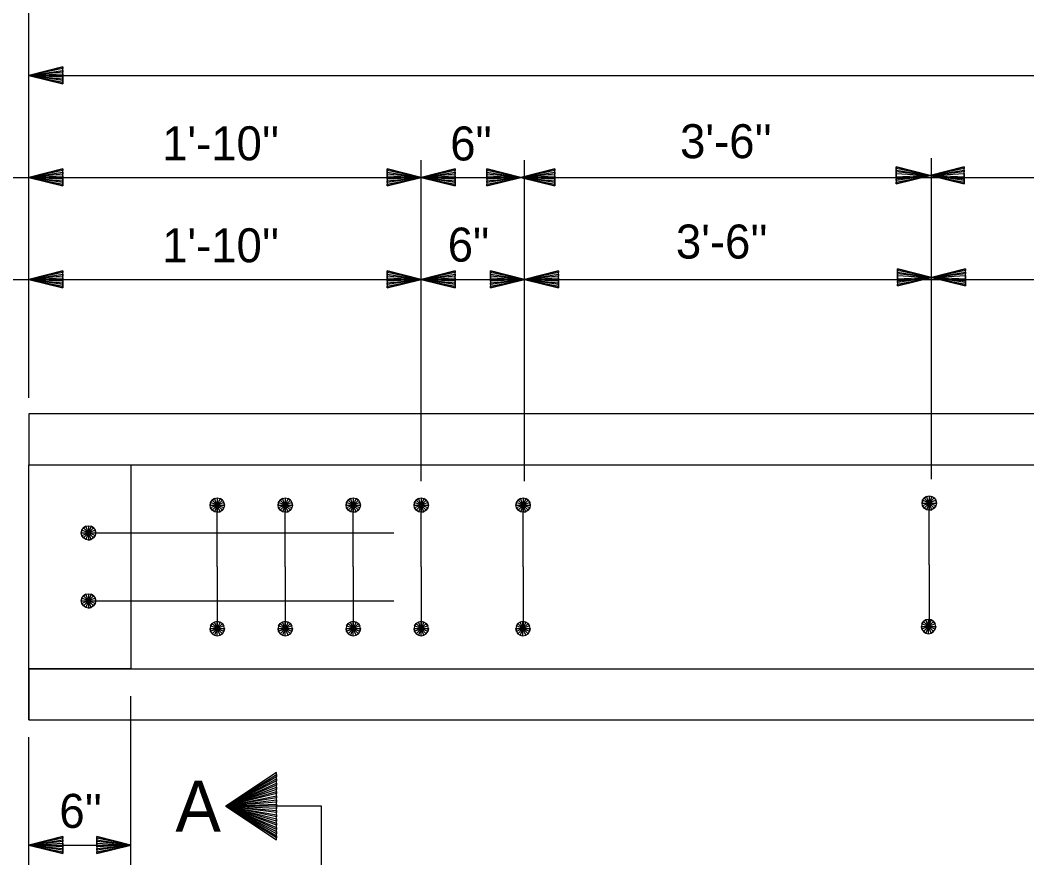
# Model space of a CAD drawing. Extents: x 0 to 34.7, y 0 to 24.5.
# Drawn here: x 3.277 to 6.979, y 6.121 to 9.201 of the extents above; entities that cross this region are included whole.
import ezdxf

# ---------------------------------------------------------------- set-up
doc = ezdxf.new("R2010")
doc.units = 0
for name, color, linetype in [('Dimension Lines', 7, 'Continuous'), ('Rebar Lines', 7, 'Continuous'), ('Sup Concrete Girder Lines', 7, 'Continuous'), ('Text', 7, 'Continuous')]:
    doc.layers.add(name, color=color, linetype=linetype)

msp = doc.modelspace()

# ---------------------------------------------------------------- linework, layer by layer
at = {"layer": 'Dimension Lines'}
for p, q in [((3.309, 7.8125), (3.309, 9.4435)), ((3.309, 8.998), (17.0953, 8.998)), ((4.7523, 7.506), (4.7523, 8.686)), ((5.1319, 7.506), (5.1319, 8.686)), ((6.6283, 7.5136), (6.6283, 8.6937)), ((1.4542, 8.623), (4.7523, 8.623)), ((4.7523, 8.623), (5.3148, 8.623)), ((5.3148, 8.623), (15.0895, 8.623)), ((1.4542, 8.248), (4.7523, 8.248)), ((4.7523, 8.248), (5.3148, 8.248)), ((5.3148, 8.248), (15.0895, 8.248)), ((3.684, 5.6914), (3.684, 6.7158)), ((3.309, 5.4101), (3.309, 6.5653)), ((3.309, 6.1681), (3.684, 6.1681))]:
    msp.add_line(p, q, dxfattribs=at)
for points in [[(3.434, 8.998), (3.434, 8.9918), (3.309, 8.998), (3.434, 8.9855), (3.434, 8.9793), (3.309, 8.998), (3.434, 8.973), (3.434, 8.9668), (3.309, 8.998), (3.434, 9.0293), (3.434, 9.023), (3.309, 8.998), (3.434, 9.0168), (3.434, 9.0105), (3.309, 8.998), (3.434, 9.0043), (3.434, 8.9668), (3.434, 9.0293), (3.309, 8.998), (3.434, 8.9668)], [(6.4988, 8.6306), (6.4988, 8.6369), (6.6238, 8.6306), (6.4988, 8.6431), (6.4988, 8.6494), (6.6238, 8.6306), (6.4988, 8.6556), (6.4988, 8.6619), (6.6238, 8.6306), (6.4988, 8.5994), (6.4988, 8.6056), (6.6238, 8.6306), (6.4988, 8.6119), (6.4988, 8.6181), (6.6238, 8.6306), (6.4988, 8.6244), (6.4988, 8.6619), (6.4988, 8.5994), (6.6238, 8.6306), (6.4988, 8.6619)], [(6.7488, 8.6306), (6.7488, 8.6244), (6.6238, 8.6306), (6.7488, 8.6181), (6.7488, 8.6119), (6.6238, 8.6306), (6.7488, 8.6056), (6.7488, 8.5994), (6.6238, 8.6306), (6.7488, 8.6619), (6.7488, 8.6556), (6.6238, 8.6306), (6.7488, 8.6494), (6.7488, 8.6431), (6.6238, 8.6306), (6.7488, 8.6369), (6.7488, 8.5994), (6.7488, 8.6619), (6.6238, 8.6306), (6.7488, 8.5994)], [(3.434, 8.623), (3.434, 8.6168), (3.309, 8.623), (3.434, 8.6105), (3.434, 8.6043), (3.309, 8.623), (3.434, 8.598), (3.434, 8.5918), (3.309, 8.623), (3.434, 8.6543), (3.434, 8.648), (3.309, 8.623), (3.434, 8.6418), (3.434, 8.6355), (3.309, 8.623), (3.434, 8.6293), (3.434, 8.5918), (3.434, 8.6543), (3.309, 8.623), (3.434, 8.5918)], [(4.6273, 8.623), (4.6273, 8.6293), (4.7523, 8.623), (4.6273, 8.6355), (4.6273, 8.6418), (4.7523, 8.623), (4.6273, 8.648), (4.6273, 8.6543), (4.7523, 8.623), (4.6273, 8.5918), (4.6273, 8.598), (4.7523, 8.623), (4.6273, 8.6043), (4.6273, 8.6105), (4.7523, 8.623), (4.6273, 8.6168), (4.6273, 8.6543), (4.6273, 8.5918), (4.7523, 8.623), (4.6273, 8.6543)], [(4.8773, 8.623), (4.8773, 8.6168), (4.7523, 8.623), (4.8773, 8.6105), (4.8773, 8.6043), (4.7523, 8.623), (4.8773, 8.598), (4.8773, 8.5918), (4.7523, 8.623), (4.8773, 8.6543), (4.8773, 8.648), (4.7523, 8.623), (4.8773, 8.6418), (4.8773, 8.6355), (4.7523, 8.623), (4.8773, 8.6293), (4.8773, 8.5918), (4.8773, 8.6543), (4.7523, 8.623), (4.8773, 8.5918)], [(4.9933, 8.623), (4.9933, 8.6293), (5.1183, 8.623), (4.9933, 8.6355), (4.9933, 8.6418), (5.1183, 8.623), (4.9933, 8.648), (4.9933, 8.6543), (5.1183, 8.623), (4.9933, 8.5918), (4.9933, 8.598), (5.1183, 8.623), (4.9933, 8.6043), (4.9933, 8.6105), (5.1183, 8.623), (4.9933, 8.6168), (4.9933, 8.6543), (4.9933, 8.5918), (5.1183, 8.623), (4.9933, 8.6543)], [(5.2433, 8.623), (5.2433, 8.6168), (5.1183, 8.623), (5.2433, 8.6105), (5.2433, 8.6043), (5.1183, 8.623), (5.2433, 8.598), (5.2433, 8.5918), (5.1183, 8.623), (5.2433, 8.6543), (5.2433, 8.648), (5.1183, 8.623), (5.2433, 8.6418), (5.2433, 8.6355), (5.1183, 8.623), (5.2433, 8.6293), (5.2433, 8.5918), (5.2433, 8.6543), (5.1183, 8.623), (5.2433, 8.5918)], [(3.434, 8.248), (3.434, 8.2418), (3.309, 8.248), (3.434, 8.2355), (3.434, 8.2293), (3.309, 8.248), (3.434, 8.223), (3.434, 8.2168), (3.309, 8.248), (3.434, 8.2793), (3.434, 8.273), (3.309, 8.248), (3.434, 8.2668), (3.434, 8.2605), (3.309, 8.248), (3.434, 8.2543), (3.434, 8.2168), (3.434, 8.2793), (3.309, 8.248), (3.434, 8.2168)], [(4.6273, 8.248), (4.6273, 8.2543), (4.7523, 8.248), (4.6273, 8.2605), (4.6273, 8.2668), (4.7523, 8.248), (4.6273, 8.273), (4.6273, 8.2793), (4.7523, 8.248), (4.6273, 8.2168), (4.6273, 8.223), (4.7523, 8.248), (4.6273, 8.2293), (4.6273, 8.2355), (4.7523, 8.248), (4.6273, 8.2418), (4.6273, 8.2793), (4.6273, 8.2168), (4.7523, 8.248), (4.6273, 8.2793)], [(4.8773, 8.248), (4.8773, 8.2418), (4.7523, 8.248), (4.8773, 8.2355), (4.8773, 8.2293), (4.7523, 8.248), (4.8773, 8.223), (4.8773, 8.2168), (4.7523, 8.248), (4.8773, 8.2793), (4.8773, 8.273), (4.7523, 8.248), (4.8773, 8.2668), (4.8773, 8.2605), (4.7523, 8.248), (4.8773, 8.2543), (4.8773, 8.2168), (4.8773, 8.2793), (4.7523, 8.248), (4.8773, 8.2168)], [(5.0069, 8.248), (5.0069, 8.2543), (5.1319, 8.248), (5.0069, 8.2605), (5.0069, 8.2668), (5.1319, 8.248), (5.0069, 8.273), (5.0069, 8.2793), (5.1319, 8.248), (5.0069, 8.2168), (5.0069, 8.223), (5.1319, 8.248), (5.0069, 8.2293), (5.0069, 8.2355), (5.1319, 8.248), (5.0069, 8.2418), (5.0069, 8.2793), (5.0069, 8.2168), (5.1319, 8.248), (5.0069, 8.2793)], [(5.2569, 8.248), (5.2569, 8.2418), (5.1319, 8.248), (5.2569, 8.2355), (5.2569, 8.2293), (5.1319, 8.248), (5.2569, 8.223), (5.2569, 8.2168), (5.1319, 8.248), (5.2569, 8.2793), (5.2569, 8.273), (5.1319, 8.248), (5.2569, 8.2668), (5.2569, 8.2605), (5.1319, 8.248), (5.2569, 8.2543), (5.2569, 8.2168), (5.2569, 8.2793), (5.1319, 8.248), (5.2569, 8.2168)], [(6.5033, 8.2556), (6.5033, 8.2619), (6.6283, 8.2556), (6.5033, 8.2681), (6.5033, 8.2744), (6.6283, 8.2556), (6.5033, 8.2806), (6.5033, 8.2869), (6.6283, 8.2556), (6.5033, 8.2244), (6.5033, 8.2306), (6.6283, 8.2556), (6.5033, 8.2369), (6.5033, 8.2431), (6.6283, 8.2556), (6.5033, 8.2494), (6.5033, 8.2869), (6.5033, 8.2244), (6.6283, 8.2556), (6.5033, 8.2869)], [(6.7533, 8.2556), (6.7533, 8.2494), (6.6283, 8.2556), (6.7533, 8.2431), (6.7533, 8.2369), (6.6283, 8.2556), (6.7533, 8.2306), (6.7533, 8.2244), (6.6283, 8.2556), (6.7533, 8.2869), (6.7533, 8.2806), (6.6283, 8.2556), (6.7533, 8.2744), (6.7533, 8.2681), (6.6283, 8.2556), (6.7533, 8.2619), (6.7533, 8.2244), (6.7533, 8.2869), (6.6283, 8.2556), (6.7533, 8.2244)], [(4.2202, 6.4346), (4.0341, 6.3106), (4.2202, 6.4269), (4.2202, 6.4192), (4.0341, 6.3106), (4.2202, 6.4115), (4.2202, 6.4037), (4.0341, 6.3106), (4.2202, 6.3959), (4.2202, 6.3882), (4.0341, 6.3106), (4.2202, 6.3804), (4.2202, 6.3727), (4.0341, 6.3106), (4.2202, 6.3649), (4.2202, 6.3571), (4.0341, 6.3106), (4.2202, 6.3494), (4.2202, 6.3416), (4.0341, 6.3106), (4.2202, 6.3338), (4.2202, 6.3261), (4.0341, 6.3106), (4.2202, 6.3183), (4.2202, 6.3028), (4.0341, 6.3106), (4.2202, 6.2951), (4.2202, 6.2873), (4.0341, 6.3106), (4.2202, 6.2795), (4.2202, 6.2718), (4.0341, 6.3106), (4.2202, 6.264), (4.2202, 6.2563), (4.0341, 6.3106), (4.2202, 6.2485), (4.2202, 6.2408), (4.0341, 6.3106), (4.2202, 6.233), (4.2202, 6.2253), (4.0341, 6.3106), (4.2202, 6.2175), (4.2202, 6.2097), (4.0341, 6.3106), (4.2202, 6.2019), (4.2202, 6.1942), (4.0341, 6.3106), (4.2202, 6.1866), (4.2202, 6.4346), (4.0341, 6.3106), (4.2202, 6.4269)], [(4.385, 5.8271), (4.385, 6.3106), (4.0341, 6.3106)], [(3.434, 6.1681), (3.434, 6.1619), (3.309, 6.1681), (3.434, 6.1556), (3.434, 6.1494), (3.309, 6.1681), (3.434, 6.1431), (3.434, 6.1369), (3.309, 6.1681), (3.434, 6.1994), (3.434, 6.1931), (3.309, 6.1681), (3.434, 6.1869), (3.434, 6.1806), (3.309, 6.1681), (3.434, 6.1744), (3.434, 6.1369), (3.434, 6.1994), (3.309, 6.1681), (3.434, 6.1369)], [(3.559, 6.1681), (3.559, 6.1744), (3.684, 6.1681), (3.559, 6.1806), (3.559, 6.1869), (3.684, 6.1681), (3.559, 6.1931), (3.559, 6.1994), (3.684, 6.1681), (3.559, 6.1369), (3.559, 6.1431), (3.684, 6.1681), (3.559, 6.1494), (3.559, 6.1556), (3.684, 6.1681), (3.559, 6.1619), (3.559, 6.1994), (3.559, 6.1369), (3.684, 6.1681), (3.559, 6.1994)]]:
    msp.add_lwpolyline(points, dxfattribs=at)
at = {"layer": 'Rebar Lines'}
for p, q in [((4.0023, 7.1908), (4.0023, 7.4179)), ((4.2523, 7.1908), (4.2523, 7.4179)), ((4.5023, 7.1908), (4.5023, 7.4179)), ((4.7523, 7.1908), (4.7523, 7.4179)), ((5.1274, 7.1908), (5.1274, 7.4179)), ((6.6193, 7.1984), (6.6193, 7.4255)), ((3.5024, 7.3158), (4.6509, 7.3158)), ((4.0023, 7.1908), (4.0023, 6.9638)), ((4.2523, 7.1908), (4.2523, 6.9638)), ((4.5023, 7.1908), (4.5023, 6.9638)), ((4.7523, 7.1908), (4.7523, 6.9638)), ((5.1274, 7.1908), (5.1274, 6.9638)), ((6.6193, 7.1984), (6.6193, 6.9714)), ((3.5024, 7.0658), (4.6509, 7.0658))]:
    msp.add_line(p, q, dxfattribs=at)
for points in [[(4.0023, 7.4443), (4.0124, 7.4422), (4.021, 7.4366), (4.0268, 7.428), (4.0287, 7.4179), (4.0268, 7.4078), (4.021, 7.3992), (4.0125, 7.3935), (4.0023, 7.3915), (3.9923, 7.3935), (3.9837, 7.3992), (3.978, 7.4077), (3.9759, 7.4179), (3.978, 7.428), (3.9836, 7.4365), (3.9922, 7.4422), (4.0023, 7.4443), (4.0023, 7.4179), (4.0023, 7.3915), (4.0125, 7.3935), (4.0023, 7.4179), (4.021, 7.3992), (4.0268, 7.4078), (4.0023, 7.4179), (4.0287, 7.4179), (4.0268, 7.428), (4.0023, 7.4179), (4.021, 7.4366), (4.0124, 7.4422), (4.0023, 7.4179), (3.9922, 7.4422), (3.9836, 7.4365), (4.0023, 7.4179), (3.978, 7.428), (3.9759, 7.4179), (4.0023, 7.4179), (3.978, 7.4077), (3.9837, 7.3992), (4.0023, 7.4179), (3.9923, 7.3935)], [(4.2523, 7.4443), (4.2624, 7.4422), (4.271, 7.4366), (4.2767, 7.428), (4.2787, 7.4179), (4.2767, 7.4078), (4.271, 7.3992), (4.2624, 7.3935), (4.2523, 7.3915), (4.2422, 7.3935), (4.2336, 7.3992), (4.2279, 7.4077), (4.2259, 7.4179), (4.2279, 7.428), (4.2336, 7.4365), (4.2422, 7.4422), (4.2523, 7.4443), (4.2523, 7.4179), (4.2523, 7.3915), (4.2624, 7.3935), (4.2523, 7.4179), (4.271, 7.3992), (4.2767, 7.4078), (4.2523, 7.4179), (4.2787, 7.4179), (4.2767, 7.428), (4.2523, 7.4179), (4.271, 7.4366), (4.2624, 7.4422), (4.2523, 7.4179), (4.2422, 7.4422), (4.2336, 7.4365), (4.2523, 7.4179), (4.2279, 7.428), (4.2259, 7.4179), (4.2523, 7.4179), (4.2279, 7.4077), (4.2336, 7.3992), (4.2523, 7.4179), (4.2422, 7.3935)], [(4.5023, 7.4443), (4.5124, 7.4422), (4.521, 7.4366), (4.5267, 7.428), (4.5287, 7.4179), (4.5267, 7.4078), (4.521, 7.3992), (4.5124, 7.3935), (4.5023, 7.3915), (4.4922, 7.3935), (4.4836, 7.3992), (4.4779, 7.4077), (4.4759, 7.4179), (4.4779, 7.428), (4.4836, 7.4365), (4.4922, 7.4422), (4.5023, 7.4443), (4.5023, 7.4179), (4.5023, 7.3915), (4.5124, 7.3935), (4.5023, 7.4179), (4.521, 7.3992), (4.5267, 7.4078), (4.5023, 7.4179), (4.5287, 7.4179), (4.5267, 7.428), (4.5023, 7.4179), (4.521, 7.4366), (4.5124, 7.4422), (4.5023, 7.4179), (4.4922, 7.4422), (4.4836, 7.4365), (4.5023, 7.4179), (4.4779, 7.428), (4.4759, 7.4179), (4.5023, 7.4179), (4.4779, 7.4077), (4.4836, 7.3992), (4.5023, 7.4179), (4.4922, 7.3935)], [(4.7523, 7.4443), (4.7623, 7.4422), (4.7709, 7.4366), (4.7767, 7.428), (4.7787, 7.4179), (4.7767, 7.4078), (4.7709, 7.3992), (4.7624, 7.3935), (4.7523, 7.3915), (4.7422, 7.3935), (4.7336, 7.3992), (4.7279, 7.4077), (4.7258, 7.4179), (4.7279, 7.428), (4.7336, 7.4365), (4.7421, 7.4422), (4.7523, 7.4443), (4.7523, 7.4179), (4.7523, 7.3915), (4.7624, 7.3935), (4.7523, 7.4179), (4.7709, 7.3992), (4.7767, 7.4078), (4.7523, 7.4179), (4.7787, 7.4179), (4.7767, 7.428), (4.7523, 7.4179), (4.7709, 7.4366), (4.7623, 7.4422), (4.7523, 7.4179), (4.7421, 7.4422), (4.7336, 7.4365), (4.7523, 7.4179), (4.7279, 7.428), (4.7258, 7.4179), (4.7523, 7.4179), (4.7279, 7.4077), (4.7336, 7.3992), (4.7523, 7.4179), (4.7422, 7.3935)], [(5.1269, 7.4443), (5.1369, 7.4422), (5.1455, 7.4366), (5.1513, 7.428), (5.1533, 7.4179), (5.1513, 7.4078), (5.1455, 7.3992), (5.137, 7.3935), (5.1269, 7.3915), (5.1168, 7.3935), (5.1082, 7.3992), (5.1024, 7.4077), (5.1004, 7.4179), (5.1024, 7.428), (5.1082, 7.4365), (5.1167, 7.4422), (5.1269, 7.4443), (5.1269, 7.4179), (5.1269, 7.3915), (5.137, 7.3935), (5.1269, 7.4179), (5.1455, 7.3992), (5.1513, 7.4078), (5.1269, 7.4179), (5.1533, 7.4179), (5.1513, 7.428), (5.1269, 7.4179), (5.1455, 7.4366), (5.1369, 7.4422), (5.1269, 7.4179), (5.1167, 7.4422), (5.1082, 7.4365), (5.1269, 7.4179), (5.1024, 7.428), (5.1004, 7.4179), (5.1269, 7.4179), (5.1024, 7.4077), (5.1082, 7.3992), (5.1269, 7.4179), (5.1168, 7.3935)], [(6.6201, 7.4519), (6.6301, 7.4498), (6.6387, 7.4442), (6.6445, 7.4356), (6.6465, 7.4255), (6.6445, 7.4154), (6.6387, 7.4068), (6.6302, 7.4011), (6.6201, 7.3991), (6.6099, 7.4011), (6.6014, 7.4068), (6.5956, 7.4153), (6.5936, 7.4255), (6.5956, 7.4356), (6.6014, 7.4441), (6.6099, 7.4498), (6.6201, 7.4519), (6.6201, 7.4255), (6.6201, 7.3991), (6.6302, 7.4011), (6.6201, 7.4255), (6.6387, 7.4068), (6.6445, 7.4154), (6.6201, 7.4255), (6.6465, 7.4255), (6.6445, 7.4356), (6.6201, 7.4255), (6.6387, 7.4442), (6.6301, 7.4498), (6.6201, 7.4255), (6.6099, 7.4498), (6.6014, 7.4441), (6.6201, 7.4255), (6.5956, 7.4356), (6.5936, 7.4255), (6.6201, 7.4255), (6.5956, 7.4153), (6.6014, 7.4068), (6.6201, 7.4255), (6.6099, 7.4011)], [(3.5289, 7.3422), (3.539, 7.3402), (3.5476, 7.3345), (3.5533, 7.3259), (3.5553, 7.3158), (3.5533, 7.3057), (3.5476, 7.2971), (3.539, 7.2914), (3.5289, 7.2894), (3.5188, 7.2914), (3.5102, 7.2971), (3.5045, 7.3056), (3.5024, 7.3158), (3.5045, 7.3259), (3.5102, 7.3344), (3.5187, 7.3402), (3.5289, 7.3422), (3.5289, 7.3158), (3.5289, 7.2894), (3.539, 7.2914), (3.5289, 7.3158), (3.5476, 7.2971), (3.5533, 7.3057), (3.5289, 7.3158), (3.5553, 7.3158), (3.5533, 7.3259), (3.5289, 7.3158), (3.5476, 7.3345), (3.539, 7.3402), (3.5289, 7.3158), (3.5187, 7.3402), (3.5102, 7.3344), (3.5289, 7.3158), (3.5045, 7.3259), (3.5024, 7.3158), (3.5289, 7.3158), (3.5045, 7.3056), (3.5102, 7.2971), (3.5289, 7.3158), (3.5188, 7.2914)], [(3.5289, 7.0922), (3.539, 7.0902), (3.5476, 7.0845), (3.5533, 7.0759), (3.5553, 7.0658), (3.5533, 7.0557), (3.5476, 7.0471), (3.539, 7.0414), (3.5289, 7.0394), (3.5188, 7.0414), (3.5102, 7.0471), (3.5045, 7.0557), (3.5024, 7.0658), (3.5045, 7.0759), (3.5102, 7.0845), (3.5187, 7.0902), (3.5289, 7.0922), (3.5289, 7.0658), (3.5289, 7.0394), (3.539, 7.0414), (3.5289, 7.0658), (3.5476, 7.0471), (3.5533, 7.0557), (3.5289, 7.0658), (3.5553, 7.0658), (3.5533, 7.0759), (3.5289, 7.0658), (3.5476, 7.0845), (3.539, 7.0902), (3.5289, 7.0658), (3.5187, 7.0902), (3.5102, 7.0845), (3.5289, 7.0658), (3.5045, 7.0759), (3.5024, 7.0658), (3.5289, 7.0658), (3.5045, 7.0557), (3.5102, 7.0471), (3.5289, 7.0658), (3.5188, 7.0414)], [(6.6175, 6.945), (6.6276, 6.947), (6.6361, 6.9527), (6.6419, 6.9613), (6.6439, 6.9714), (6.6419, 6.9815), (6.6361, 6.9901), (6.6276, 6.9958), (6.6175, 6.9978), (6.6074, 6.9958), (6.5988, 6.9901), (6.5931, 6.9816), (6.591, 6.9714), (6.5931, 6.9613), (6.5988, 6.9528), (6.6073, 6.947), (6.6175, 6.945), (6.6175, 6.9714), (6.6175, 6.9978), (6.6276, 6.9958), (6.6175, 6.9714), (6.6361, 6.9901), (6.6419, 6.9815), (6.6175, 6.9714), (6.6439, 6.9714), (6.6419, 6.9613), (6.6175, 6.9714), (6.6361, 6.9527), (6.6276, 6.947), (6.6175, 6.9714), (6.6073, 6.947), (6.5988, 6.9528), (6.6175, 6.9714), (6.5931, 6.9613), (6.591, 6.9714), (6.6175, 6.9714), (6.5931, 6.9816), (6.5988, 6.9901), (6.6175, 6.9714), (6.6074, 6.9958)], [(4.0023, 6.9374), (4.0124, 6.9394), (4.021, 6.9451), (4.0268, 6.9537), (4.0287, 6.9638), (4.0268, 6.9739), (4.021, 6.9825), (4.0125, 6.9882), (4.0023, 6.9902), (3.9923, 6.9882), (3.9837, 6.9825), (3.978, 6.974), (3.9759, 6.9638), (3.978, 6.9537), (3.9836, 6.9452), (3.9922, 6.9394), (4.0023, 6.9374), (4.0023, 6.9638), (4.0023, 6.9902), (4.0125, 6.9882), (4.0023, 6.9638), (4.021, 6.9825), (4.0268, 6.9739), (4.0023, 6.9638), (4.0287, 6.9638), (4.0268, 6.9537), (4.0023, 6.9638), (4.021, 6.9451), (4.0124, 6.9394), (4.0023, 6.9638), (3.9922, 6.9394), (3.9836, 6.9452), (4.0023, 6.9638), (3.978, 6.9537), (3.9759, 6.9638), (4.0023, 6.9638), (3.978, 6.974), (3.9837, 6.9825), (4.0023, 6.9638), (3.9923, 6.9882)], [(4.2523, 6.9374), (4.2624, 6.9394), (4.271, 6.9451), (4.2767, 6.9537), (4.2787, 6.9638), (4.2767, 6.9739), (4.271, 6.9825), (4.2624, 6.9882), (4.2523, 6.9902), (4.2422, 6.9882), (4.2336, 6.9825), (4.2279, 6.974), (4.2259, 6.9638), (4.2279, 6.9537), (4.2336, 6.9452), (4.2422, 6.9394), (4.2523, 6.9374), (4.2523, 6.9638), (4.2523, 6.9902), (4.2624, 6.9882), (4.2523, 6.9638), (4.271, 6.9825), (4.2767, 6.9739), (4.2523, 6.9638), (4.2787, 6.9638), (4.2767, 6.9537), (4.2523, 6.9638), (4.271, 6.9451), (4.2624, 6.9394), (4.2523, 6.9638), (4.2422, 6.9394), (4.2336, 6.9452), (4.2523, 6.9638), (4.2279, 6.9537), (4.2259, 6.9638), (4.2523, 6.9638), (4.2279, 6.974), (4.2336, 6.9825), (4.2523, 6.9638), (4.2422, 6.9882)], [(4.5023, 6.9374), (4.5124, 6.9394), (4.521, 6.9451), (4.5267, 6.9537), (4.5287, 6.9638), (4.5267, 6.9739), (4.521, 6.9825), (4.5124, 6.9882), (4.5023, 6.9902), (4.4922, 6.9882), (4.4836, 6.9825), (4.4779, 6.974), (4.4759, 6.9638), (4.4779, 6.9537), (4.4836, 6.9452), (4.4922, 6.9394), (4.5023, 6.9374), (4.5023, 6.9638), (4.5023, 6.9902), (4.5124, 6.9882), (4.5023, 6.9638), (4.521, 6.9825), (4.5267, 6.9739), (4.5023, 6.9638), (4.5287, 6.9638), (4.5267, 6.9537), (4.5023, 6.9638), (4.521, 6.9451), (4.5124, 6.9394), (4.5023, 6.9638), (4.4922, 6.9394), (4.4836, 6.9452), (4.5023, 6.9638), (4.4779, 6.9537), (4.4759, 6.9638), (4.5023, 6.9638), (4.4779, 6.974), (4.4836, 6.9825), (4.5023, 6.9638), (4.4922, 6.9882)], [(4.7523, 6.9374), (4.7623, 6.9394), (4.7709, 6.9451), (4.7767, 6.9537), (4.7787, 6.9638), (4.7767, 6.9739), (4.7709, 6.9825), (4.7624, 6.9882), (4.7523, 6.9902), (4.7422, 6.9882), (4.7336, 6.9825), (4.7279, 6.974), (4.7258, 6.9638), (4.7279, 6.9537), (4.7336, 6.9452), (4.7421, 6.9394), (4.7523, 6.9374), (4.7523, 6.9638), (4.7523, 6.9902), (4.7624, 6.9882), (4.7523, 6.9638), (4.7709, 6.9825), (4.7767, 6.9739), (4.7523, 6.9638), (4.7787, 6.9638), (4.7767, 6.9537), (4.7523, 6.9638), (4.7709, 6.9451), (4.7623, 6.9394), (4.7523, 6.9638), (4.7421, 6.9394), (4.7336, 6.9452), (4.7523, 6.9638), (4.7279, 6.9537), (4.7258, 6.9638), (4.7523, 6.9638), (4.7279, 6.974), (4.7336, 6.9825), (4.7523, 6.9638), (4.7422, 6.9882)], [(5.1264, 6.9374), (5.1365, 6.9394), (5.1451, 6.9451), (5.1508, 6.9537), (5.1528, 6.9638), (5.1508, 6.9739), (5.1451, 6.9825), (5.1365, 6.9882), (5.1264, 6.9902), (5.1163, 6.9882), (5.1077, 6.9825), (5.102, 6.974), (5.0999, 6.9638), (5.102, 6.9537), (5.1077, 6.9452), (5.1162, 6.9394), (5.1264, 6.9374), (5.1264, 6.9638), (5.1264, 6.9902), (5.1365, 6.9882), (5.1264, 6.9638), (5.1451, 6.9825), (5.1508, 6.9739), (5.1264, 6.9638), (5.1528, 6.9638), (5.1508, 6.9537), (5.1264, 6.9638), (5.1451, 6.9451), (5.1365, 6.9394), (5.1264, 6.9638), (5.1162, 6.9394), (5.1077, 6.9452), (5.1264, 6.9638), (5.102, 6.9537), (5.0999, 6.9638), (5.1264, 6.9638), (5.102, 6.974), (5.1077, 6.9825), (5.1264, 6.9638), (5.1163, 6.9882)]]:
    msp.add_lwpolyline(points, dxfattribs=at)
at = {"layer": 'Sup Concrete Girder Lines'}
for p, q in [((17.0953, 7.7533), (3.309, 7.7533)), ((3.309, 7.7533), (3.309, 7.5658)), ((3.309, 7.5658), (17.0953, 7.5658)), ((3.309, 6.6283), (3.309, 7.5658)), ((3.684, 7.5658), (3.684, 6.8158)), ((3.684, 6.8158), (3.309, 6.8158)), ((3.309, 6.8158), (16.9018, 6.8158)), ((3.309, 6.8158), (3.309, 6.6283)), ((3.309, 6.6283), (17.0953, 6.6283))]:
    msp.add_line(p, q, dxfattribs=at)

# ---------------------------------------------------------------- texts
at = {"layer": 'Text'}
for s, height, p in [("1'-10''", 0.125, (3.7997, 8.686)), ('6"', 0.125, (4.8589, 8.6854)), ("3'-6''", 0.125, (5.704, 8.6937)), ('6"', 0.125, (4.8497, 8.3134)), ("3'-6''", 0.125, (5.6887, 8.3247)), ("1'-10''", 0.125, (3.7997, 8.311)), ('A', 0.188, (3.8482, 6.2166)), ("6''", 0.125, (3.4217, 6.2311))]:
    msp.add_text(s, height=height, dxfattribs=at).set_placement(p)

doc.saveas('drawing.dxf')
